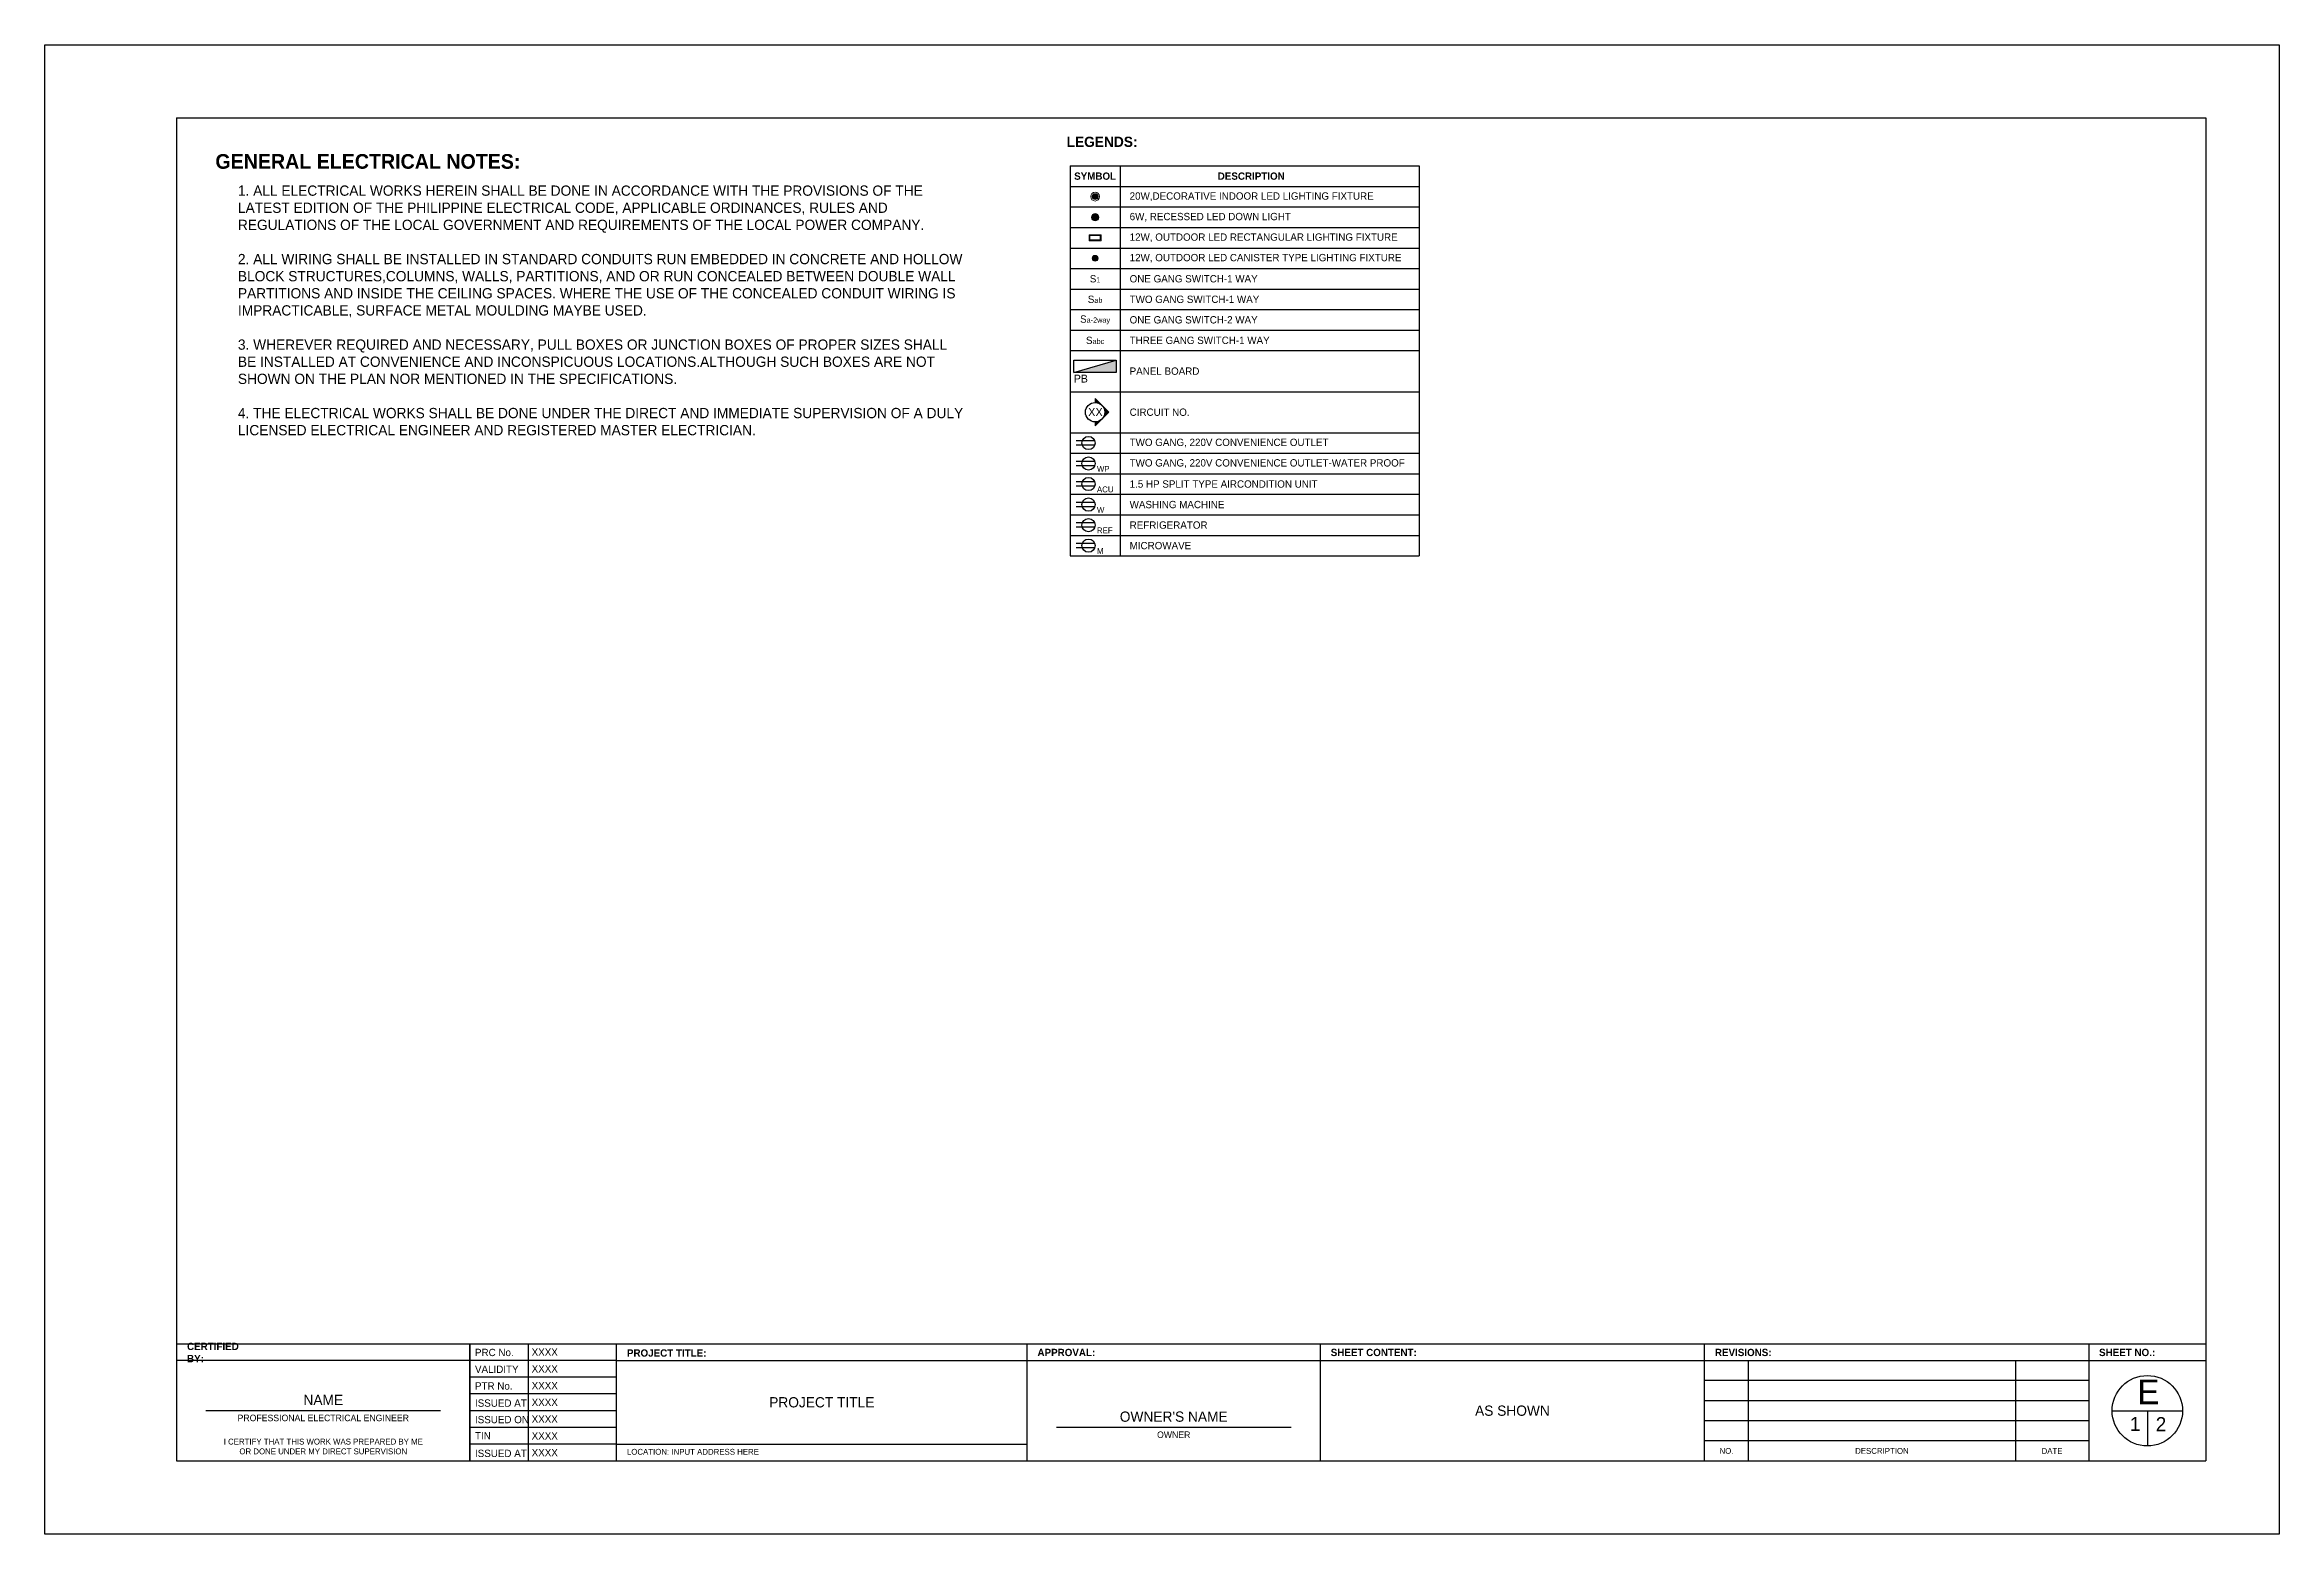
# Paper-space layout 'E1' of a CAD drawing. Header units: millimetres. Extents: x 1345 to 2107, y -1690 to -1182.
import ezdxf
from ezdxf.enums import TextEntityAlignment as Align

# ---------------------------------------------------------------- set-up
doc = ezdxf.new("R2010")
doc.units = ezdxf.units.MM
for name, color, linetype in [('E-LIGHTING DIAG.', 230, 'Continuous'), ('E-LIGHTS', 50, 'Continuous'), ('E-OUTLETS', 54, 'Continuous'), ('E-PANEL BOARD', 7, 'Continuous'), ('TB-BORDER THIN', 82, 'Continuous'), ('TB-BORDER THK', 152, 'Continuous'), ('TB-TEXT', 240, 'Continuous')]:
    doc.layers.add(name, color=color, linetype=linetype)
doc.layers.add('G-PAPER', color=176, linetype='Continuous', plot=False)
doc.styles.add('Century', font='GOTHIC.TTF')
doc.styles.add('Century Bold', font='GOTHICB.TTF')

# ---------------------------------------------------------------- blocks, each defined once
blk = doc.blocks.new('Project_Title')
at = {"layer": 'TB-TEXT', "insert": (70, 14.29), "char_height": 3.5, "width": 95.4462, "attachment_point": 5, "style": 'Century'}
blk.add_mtext('PROJECT TITLE', dxfattribs=at)
blk = doc.blocks.new('Project_Address')
at = {"layer": 'TB-TEXT', "insert": (3.54, 3.12), "char_height": 2, "width": 134.8115, "attachment_point": 4, "style": 'Century'}
blk.add_mtext('LOCATION: INPUT ADDRESS HERE', dxfattribs=at)
blk = doc.blocks.new('Project_Owner')
at = {"layer": 'TB-TEXT', "style": 'Century'}
blk.add_text("OWNER'S NAME", height=3.5, dxfattribs=at).set_placement((50, 13.38), align=Align.CENTER)
blk = doc.blocks.new('Tblock_20X30_Electl')
at = {"layer": 'G-PAPER', "ltscale": 100}
blk.add_lwpolyline([(0, 508), (762, 508), (762, 0), (0, 0)], close=True, dxfattribs=at)
at = {"layer": 'TB-BORDER THIN'}
for p, q in [((145, 59.29), (45, 59.29)), ((195, 59.29), (145, 59.29)), ((195, 53.57), (145, 53.57)), ((195, 59.29), (335, 59.29)), ((335, 59.29), (435, 59.29)), ((435, 59.29), (566, 59.29)), ((566, 59.29), (697, 59.29)), ((581, 25), (581, 59.29)), ((672, 59.29), (672, 25)), ((697, 59.29), (737, 59.29)), ((195, 47.86), (145, 47.86)), ((697, 52.43), (566, 52.43)), ((135, 42.14), (55, 42.14)), ((195, 42.14), (145, 42.14)), ((697, 45.57), (566, 45.57)), ((697, 38.71), (566, 38.71)), ((705, 42.14), (729, 42.14)), ((717, 42.14), (717, 30.14)), ((195, 36.43), (145, 36.43)), ((195, 30.71), (145, 30.71)), ((195, 30.71), (335, 30.71)), ((425, 36.43), (345, 36.43)), ((697, 31.86), (566, 31.86))]:
    blk.add_line(p, q, dxfattribs=at)
at = {"layer": 'TB-BORDER THIN', "color": 6}
blk.add_circle((717, 42.14), 12, dxfattribs=at)
at = {"layer": 'TB-BORDER THK'}
for p, q in [((45, 483), (45, 25)), ((45, 483), (737, 483)), ((737, 483), (737, 25)), ((45, 65), (737, 65)), ((145, 65), (145, 25)), ((145, 25), (145, 65)), ((165, 25), (165, 65)), ((195, 25), (195, 65)), ((335, 25), (335, 65)), ((435, 25), (435, 65)), ((566, 25), (566, 65)), ((697, 65), (697, 25)), ((45, 25), (737, 25))]:
    blk.add_line(p, q, dxfattribs=at)
for name, p in [('Project_Title', (195, 30.71)), ('Project_Owner', (335, 25)), ('Project_Address', (195, 25))]:
    blk.add_blockref(name, p)
at = {"insert": (95, 39.67), "char_height": 2.2151, "width": 70.8835, "attachment_point": 5, "style": 'Century'}
blk.add_mtext('PROFESSIONAL ELECTRICAL ENGINEER', dxfattribs=at)
at = {"layer": 'TB-TEXT', "color": 7, "style": 'Century'}
blk.add_text('NAME', height=3.5, dxfattribs=at).set_placement((95, 44.09), align=Align.CENTER)
at = {"layer": 'TB-TEXT'}
for s, insert, char_height, width, attachment_point, style in [('CERTIFIED BY:', (48.54, 62), 2.5, 22.6493, 4, 'Century Bold'), ('PRC No.', (146.73, 62), 2.5, 22.6493, 4, 'Century'), ('PROJECT TITLE:', (198.54, 61.81), 2.5, 33.4675, 4, 'Century Bold'), ('APPROVAL:', (338.54, 62), 2.5, 33.4675, 4, 'Century Bold'), ('SHEET CONTENT:', (438.54, 62), 2.5, 33.4675, 4, 'Century Bold'), ('REVISIONS:', (569.54, 62), 2.5, 33.4675, 4, 'Century Bold'), ('SHEET NO.:', (700.54, 62), 2.5, 33.4675, 4, 'Century Bold'), ('VALIDITY', (146.73, 56.29), 2.5, 22.6493, 4, 'Century'), ('PTR No. ', (146.73, 50.58), 2.5, 22.6493, 4, 'Century'), ('ISSUED AT ', (146.73, 44.73), 2.5, 22.6493, 4, 'Century'), ('ISSUED ON', (146.73, 39.11), 2.5, 22.6493, 4, 'Century'), ('AS SHOWN', (500.5, 42.14), 3.5, 131, 5, 'Century'), ('TIN', (146.73, 33.61), 2.5, 22.6493, 4, 'Century'), ('OWNER', (385, 33.95), 2.215, 70.8835, 5, 'Century'), ('ISSUED AT', (146.73, 27.59), 2.5, 22.6493, 4, 'Century'), ('NO.', (573.5, 28.43), 2, 15, 5, 'Century'), ('DESCRIPTION', (626.5, 28.43), 2, 91, 5, 'Century'), ('DATE', (684.5, 28.43), 2, 25, 5, 'Century')]:
    blk.add_mtext(s, dxfattribs=dict(at, insert=insert, char_height=char_height, width=width, attachment_point=attachment_point, style=style))
at = {"layer": 'TB-TEXT', "color": 7, "style": 'Century'}
for s, insert, char_height, width, attachment_point in [('XXXX', (166.06, 62.14), 2.5, 28.9356, 4), ('XXXX', (166.06, 56.43), 2.5, 28.9356, 4), ('XXXX', (166.06, 50.71), 2.5, 28.9356, 4), ('XXXX', (166.06, 45), 2.5, 28.9356, 4), ('XXXX', (166.06, 39.29), 2.5, 28.9356, 4), ('I CERTIFY THAT THIS WORK WAS PREPARED BY ME \\POR DONE UNDER MY DIRECT SUPERVISION', (95, 29.94), 2, 80, 5), ('XXXX', (166.06, 33.57), 2.5, 28.9356, 4), ('XXXX', (166.06, 27.86), 2.5, 28.9356, 4)]:
    blk.add_mtext(s, dxfattribs=dict(at, insert=insert, char_height=char_height, width=width, attachment_point=attachment_point))
at = {"layer": 'TB-TEXT', "ltscale": 0.2, "attachment_point": 1, "style": 'Century'}
for s, insert, char_height in [('E', (713.61, 52.77), 8.4), ('2', (719.87, 39.97), 4.8)]:
    blk.add_mtext_dynamic_manual_height_columns(s, width=3.3853, gutter_width=5, heights=[0], dxfattribs=dict(at, insert=insert, char_height=char_height))
blk = doc.blocks.new('L1')
at = {"linetype": 'Continuous', "lineweight": 0, "ltscale": 0.5}
h = blk.add_hatch(color=1, dxfattribs=at)
h.set_gradient(color1=(153, 157, 159), one_color=1, tint=1, name='SPHERICAL')
edge = h.paths.add_edge_path()
edge.add_arc((935083, 63864), 100, 0, 360)
at = {"color": 4, "linetype": 'Continuous', "lineweight": 0}
blk.add_circle((935083, 63864), 150, dxfattribs=at)
at = {"color": 1, "linetype": 'Continuous', "lineweight": 0}
blk.add_circle((935083, 63864), 100, dxfattribs=at)
blk = doc.blocks.new('L2')
at = {"linetype": 'Continuous', "lineweight": 0, "ltscale": 0.5}
h = blk.add_hatch(color=1, dxfattribs=at)
h.set_gradient(color1=(153, 157, 159), one_color=1, tint=1, name='SPHERICAL')
edge = h.paths.add_edge_path()
edge.add_arc((932982, 64369), 100, 0, 360)
at = {"color": 4, "linetype": 'Continuous', "lineweight": 0}
blk.add_circle((932982, 64369), 125, dxfattribs=at)
at = {"color": 1, "linetype": 'Continuous', "lineweight": 0}
blk.add_circle((932982, 64369), 100, dxfattribs=at)
blk = doc.blocks.new('L3')
at = {"lineweight": 18}
blk.add_lwpolyline([(-5, -2.6), (5, -2.6), (5, 2.4), (-5, 2.4)], close=True, dxfattribs=at)
at = {"color": 1, "lineweight": 18}
blk.add_lwpolyline([(-4.4, -2), (4.4, -2), (4.4, 1.7), (-4.4, 1.7)], close=True, dxfattribs=at)
blk = doc.blocks.new('outlet')
at = {"layer": 'E-OUTLETS', "ltscale": 1e-05}
for p, q in [((-25, 211), (-25, 0)), ((25, 211), (25, 0))]:
    blk.add_line(p, q, dxfattribs=at)
blk.add_circle((0, 140), 75, dxfattribs=at)
blk = doc.blocks.new('CIRCUIT HOMERUN')
h = blk.add_hatch(color=0)
h.dxf.hatch_style = 1
h.paths.add_polyline_path([(106374, 288011), (106234, 287872, -0.198913), (106374, 287930)])
h.paths.add_polyline_path([(106234, 287872), (106095, 287732), (106234, 287592, -0.198912), (106176, 287732, -0.198912)])
h.paths.add_polyline_path([(106374, 287534, -0.198912), (106234, 287592), (106374, 287453)])
at = {"color": 0}
for p, q in [((106374, 288011), (106095, 287732)), ((106374, 287453), (106095, 287732)), ((106374, 287930), (106374, 288011)), ((106374, 287453), (106374, 287534))]:
    blk.add_line(p, q, dxfattribs=at)
blk.add_circle((106374, 287732), 198, dxfattribs=at)
blk = doc.blocks.new('L4')
at = {"layer": 'E-LIGHTS', "linetype": 'Continuous', "lineweight": 0, "ltscale": 0.5}
h = blk.add_hatch(color=1, dxfattribs=at)
h.set_gradient(color1=(153, 157, 159), one_color=1, tint=1, name='SPHERICAL')
edge = h.paths.add_edge_path()
edge.add_arc((0, 0), 1, 0, 360)
at = {"layer": 'E-LIGHTS', "color": 1, "linetype": 'Continuous', "lineweight": 0}
blk.add_circle((0, 0), 1, dxfattribs=at)

psp = doc.layouts.new('E1')

# ---------------------------------------------------------------- hatches: boundary and pattern name
at = {"layer": 'E-PANEL BOARD', "ltscale": 0.2}
psp.add_hatch(color=256, dxfattribs=at).paths.add_polyline_path([(1696.4, -1294.25), (1710.84, -1290), (1710.84, -1294.25)])

# ---------------------------------------------------------------- linework, layer by layer
at = {"color": 6}
for p, q in [((1695.12, -1223.78), (1814.15, -1223.78)), ((1695.12, -1223.78), (1695.12, -1356.78)), ((1712.1, -1223.78), (1712.1, -1356.78)), ((1814.15, -1223.78), (1814.15, -1356.78)), ((1695.12, -1230.78), (1814.15, -1230.78)), ((1695.12, -1356.78), (1814.15, -1356.78))]:
    psp.add_line(p, q, dxfattribs=at)
at = {"color": 3}
for p, q in [((1695.12, -1237.78), (1814.15, -1237.78)), ((1695.12, -1244.78), (1814.15, -1244.78)), ((1695.12, -1251.78), (1814.15, -1251.78)), ((1695.12, -1258.78), (1814.15, -1258.78)), ((1695.12, -1265.78), (1814.15, -1265.78)), ((1695.12, -1272.78), (1814.15, -1272.78)), ((1695.12, -1279.78), (1814.15, -1279.78)), ((1695.12, -1286.78), (1814.15, -1286.78)), ((1695.12, -1300.78), (1814.15, -1300.78)), ((1695.12, -1314.78), (1814.15, -1314.78)), ((1695.12, -1321.78), (1814.15, -1321.78)), ((1695.12, -1328.78), (1814.15, -1328.78)), ((1695.12, -1335.78), (1814.15, -1335.78)), ((1695.12, -1342.78), (1814.15, -1342.78)), ((1695.12, -1349.78), (1814.15, -1349.78))]:
    psp.add_line(p, q, dxfattribs=at)
at = {"layer": 'E-PANEL BOARD', "ltscale": 0.2}
for p, q in [((1696.4, -1294.25), (1710.84, -1290)), ((1696.4, -1294.25), (1696.4, -1290)), ((1696.4, -1290), (1710.84, -1290))]:
    psp.add_line(p, q, dxfattribs=at)
psp.add_lwpolyline([(1710.84, -1290), (1710.84, -1294.25), (1696.4, -1294.25)], dxfattribs=at)

# ---------------------------------------------------------------- block references
for name, p in [('Tblock_20X30_Electl', (1345.42, -1690.44)), ('L4', (1703.61, -1255.28))]:
    psp.add_blockref(name, p)
at = {"color": 3, "yscale": 0.009999998601559468, "zscale": 0.009999998601559468, "rotation": 180}
for name, p, xscale in [('L1', (-7647.22, -595.61), -0.009999998601559468), ('L2', (11033.43, -597.6), 0.009999998601559468)]:
    psp.add_blockref(name, p, dxfattribs=dict(at, xscale=xscale))
at = {"layer": 'E-LIGHTING DIAG.', "xscale": -0.4027028429247403, "yscale": 0.4027028429247403, "zscale": 0.4027028429247403}
psp.add_blockref('L3', (1703.61, -1248.24), dxfattribs=at)
at = {"layer": 'E-LIGHTING DIAG.', "xscale": 0.01666666666666932, "yscale": 0.01666666666666932, "zscale": 0.01666666666666932, "rotation": 179.9999999999467}
psp.add_blockref('CIRCUIT HOMERUN', (3476.51, 3487.75), dxfattribs=at)
at = {"layer": 'E-OUTLETS', "xscale": 0.03000000000000001, "yscale": 0.03000000000000001, "zscale": 0.03000000000000001, "rotation": 270}
for p in [(1697.17, -1318.28), (1697.17, -1325.28), (1697.17, -1332.28), (1697.17, -1339.28), (1697.17, -1346.28), (1697.17, -1353.28)]:
    psp.add_blockref('outlet', p, dxfattribs=at)

# ---------------------------------------------------------------- texts
at = {"ltscale": 1e-05, "style": 'Century'}
psp.add_text('PB', height=2.67, dxfattribs=at).set_placement((1696.38, -1297.65))
for s, insert, char_height, width, attachment_point, style in [('{\\fCentury Gothic|b1|i0|c0|p34;LEGENDS:}', (1693.89, -1213.81), 3.5, 35.442, 1, 'Century Bold'), ('{\\fCentury Gothic|b1|i0|c0|p34;GENERAL ELECTRICAL NOTES:}', (1403.63, -1219.75), 5, 126.5797, 1, 'Century'), ('{\\fCentury Gothic|b1|i0|c0|p34;SYMBOL}', (1703.61, -1227.28), 2.5, 16.9886, 5, 'Century Bold'), ('{\\fCentury Gothic|b1|i0|c0|p34;DESCRIPTION}', (1756.85, -1227.28), 2.5, 89.4856, 5, 'Century Bold'), ('1. ALL ELECTRICAL WORKS HEREIN SHALL BE DONE IN ACCORDANCE WITH THE PROVISIONS OF THE LATEST EDITION OF THE PHILIPPINE ELECTRICAL CODE, APPLICABLE ORDINANCES, RULES AND REGULATIONS OF THE LOCAL GOVERNMENT AND REQUIREMENTS OF THE LOCAL POWER COMPANY.\\P\\P2. ALL WIRING SHALL BE INSTALLED IN STANDARD CONDUITS RUN EMBEDDED IN CONCRETE AND HOLLOW BLOCK STRUCTURES,COLUMNS, WALLS, PARTITIONS, AND OR RUN CONCEALED BETWEEN DOUBLE WALL PARTITIONS AND INSIDE THE CEILING SPACES. WHERE THE USE OF THE CONCEALED CONDUIT WIRING IS IMPRACTICABLE, SURFACE METAL MOULDING MAYBE USED.\\P\\P3. WHEREVER REQUIRED AND NECESSARY, PULL BOXES OR JUNCTION BOXES OF PROPER SIZES SHALL BE INSTALLED AT CONVENIENCE AND INCONSPICUOUS LOCATIONS.ALTHOUGH SUCH BOXES ARE NOT SHOWN ON THE PLAN NOR MENTIONED IN THE SPECIFICATIONS.\\P\\P4. THE ELECTRICAL WORKS SHALL BE DONE UNDER THE DIRECT AND IMMEDIATE SUPERVISION OF A DULY LICENSED ELECTRICAL ENGINEER AND REGISTERED MASTER ELECTRICIAN.', (1411.31, -1230.46), 3.5, 248.63, 1, 'Century'), ('20W,DECORATIVE INDOOR LED LIGHTING FIXTURE ', (1715.39, -1234.28), 2.5, 89.056, 4, 'Century'), ('6W, RECESSED LED DOWN LIGHT ', (1715.39, -1241.28), 2.5, 82.2434, 4, 'Century'), ('12W, OUTDOOR LED RECTANGULAR LIGHTING FIXTURE', (1715.39, -1248.28), 2.5, 128.0967, 4, 'Century'), ('12W, OUTDOOR LED CANISTER TYPE LIGHTING FIXTURE', (1715.39, -1255.28), 2.5, 128.0967, 4, 'Century'), ('{\\H1.87266x;S\\H0.72x;1}', (1703.61, -1262.28), 1.335, 16.9886, 5, 'Century'), ('ONE GANG SWITCH-1 WAY', (1715.39, -1262.28), 2.5, 128.0967, 4, 'Century'), ('{\\H1.87266x;S\\H0.72x;ab}', (1703.61, -1269.28), 1.335, 16.9886, 5, 'Century'), ('TWO GANG SWITCH-1 WAY', (1715.39, -1269.28), 2.5, 128.0967, 4, 'Century'), ('{\\H1.87266x;S\\H0.72x;a-2way}', (1703.61, -1276.28), 1.335, 16.9886, 5, 'Century'), ('ONE GANG SWITCH-2 WAY', (1715.39, -1276.28), 2.5, 128.0967, 4, 'Century'), ('{\\H1.87266x;S\\H0.72x;abc}', (1703.61, -1283.28), 1.335, 16.9886, 5, 'Century'), ('THREE GANG SWITCH-1 WAY', (1715.39, -1283.28), 2.5, 128.0967, 4, 'Century'), ('PANEL BOARD', (1715.39, -1293.78), 2.5, 128.0967, 4, 'Century'), ('CIRCUIT NO.', (1715.39, -1307.78), 2.5, 128.0967, 4, 'Century'), ('TWO GANG, 220V CONVENIENCE OUTLET', (1715.39, -1318.28), 2.5, 128.0967, 4, 'Century'), ('TWO GANG, 220V CONVENIENCE OUTLET-WATER PROOF', (1715.39, -1325.28), 2.5, 128.0967, 4, 'Century'), ('1.5 HP SPLIT TYPE AIRCONDITION UNIT ', (1715.39, -1332.28), 2.5, 128.0967, 4, 'Century'), ('WASHING MACHINE', (1715.39, -1339.28), 2.5, 128.0967, 4, 'Century'), ('REFRIGERATOR', (1715.39, -1346.28), 2.5, 128.0967, 4, 'Century'), ('MICROWAVE', (1715.39, -1353.28), 2.5, 128.0967, 4, 'Century')]:
    psp.add_mtext(s, dxfattribs=dict(insert=insert, char_height=char_height, width=width, attachment_point=attachment_point, style=style))
at = {"layer": 'E-OUTLETS', "ltscale": 1e-05, "style": 'Century'}
for s, height, p in [('XX', 2.804, (1701.22, -1309.12)), ('WP', 2, (1704.24, -1328.09)), ('ACU', 2, (1704.24, -1335.09)), ('W', 2, (1704.24, -1342.09)), ('REF', 2, (1704.24, -1349.09)), ('M', 2, (1704.24, -1356.09))]:
    psp.add_text(s, height=height, dxfattribs=at).set_placement(p)
at = {"layer": 'TB-TEXT', "ltscale": 0.2, "insert": (2056.49, -1650.41), "char_height": 4.8, "attachment_point": 1, "style": 'Century'}
psp.add_mtext_dynamic_manual_height_columns('1', width=3.3853, gutter_width=5, heights=[0], dxfattribs=at)

doc.saveas('drawing.dxf')
